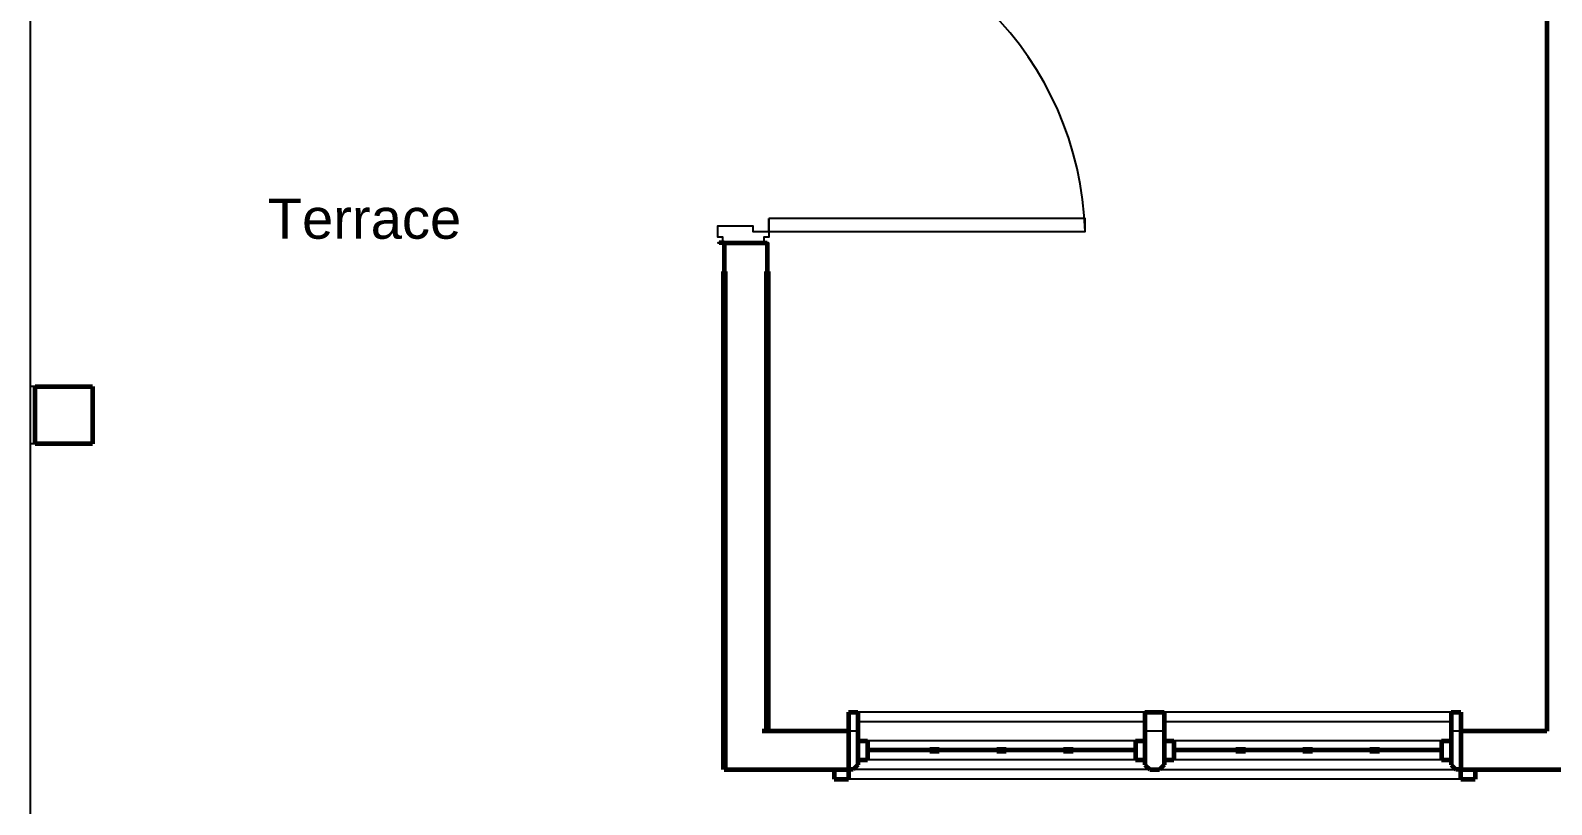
# Model space of a CAD drawing. Header units: metres. Extents: x 12.2 to 77.2, y 18.8 to 35.5.
# Drawn here: x 12.216 to 16.254, y 21.473 to 23.526 of the extents above; entities that cross this region are included whole.
import ezdxf

# ---------------------------------------------------------------- set-up
doc = ezdxf.new("R2010")
doc.units = ezdxf.units.M
doc.layers.add('A-WALL', color=250, linetype='Continuous', lineweight=60)
doc.styles.get("Standard").update_dxf_attribs({"font": 'arial.ttf'})

# ---------------------------------------------------------------- blocks, each defined once
blk = doc.blocks.new('*U15')
blk.add_lwpolyline([(33.6, 1124.4, -0.396717), (966.4, 192)], format="xyb")
for points in [[(72, 192), (33.6, 192), (33.6, 1124.4), (72, 1124.4)], [(33.6, 192), (16.8, 192), (16.8, 192), (16.8, 192), (16.8, 192), (16.8, 177), (0, 177), (0, 190.9), (0, 40.9), (0, 55.9), (16.8, 55.9), (16.8, 40.9), (33.6, 40.9), (33.6, 40.9), (50, 40.9), (50, 144), (33.6, 144)], [(1000, 177), (1000, 192), (1000, 192), (1000, 40.9), (1000, 55.9), (983.2, 55.9), (983.2, 40.9), (966.4, 40.9), (966.4, 40.9), (950, 40.9), (950, 144), (966.4, 144), (966.4, 192), (983.2, 192), (983.2, 177)]]:
    blk.add_lwpolyline(points, close=True)
blk.add_lwpolyline([(33.6, 192), (72, 192)])

msp = doc.modelspace()

# ---------------------------------------------------------------- linework, layer by layer
for p, q in [((12.2157, 22.5819), (12.2157, 25.1219)), ((12.2157, 22.4295), (12.2157, 22.5819)), ((12.2284, 22.5819), (12.2157, 22.5819)), ((12.2157, 19.8895), (12.2157, 22.4295)), ((12.2284, 22.4295), (12.2157, 22.4295)), ((15.1748, 21.7183), (14.4128, 21.7183)), ((14.4128, 21.6929), (15.1748, 21.6929)), ((15.9876, 21.7183), (15.2256, 21.7183)), ((15.2256, 21.6929), (15.9876, 21.6929)), ((14.4128, 21.6675), (14.3874, 21.6675)), ((15.2256, 21.6675), (15.1748, 21.6675)), ((16.013, 21.6675), (15.9876, 21.6675)), ((15.1494, 21.6421), (14.4382, 21.6421)), ((15.9622, 21.6421), (15.251, 21.6421)), ((15.1875, 21.5659), (14.4001, 21.5659)), ((15.1494, 21.5913), (14.4382, 21.5913)), ((15.2129, 21.5659), (16.0003, 21.5659)), ((15.9622, 21.5913), (15.251, 21.5913)), ((16.013, 21.5405), (14.3874, 21.5405))]:
    msp.add_line(p, q)
at = {"layer": 'A-WALL'}
for p, q in [((16.2416, 25.2743), (16.2416, 21.6675)), ((14.0572, 22.9629), (14.0445, 22.9629)), ((14.0572, 22.9629), (14.1588, 22.9629)), ((14.0572, 22.9629), (14.0572, 22.8867)), ((14.1588, 22.9629), (14.1715, 22.9629)), ((14.1715, 22.9629), (14.1715, 22.8867)), ((12.2284, 22.5819), (12.3808, 22.5819)), ((12.2284, 22.4295), (12.2284, 22.5819)), ((12.3808, 22.5819), (12.3808, 22.4295)), ((12.3808, 22.4295), (12.2284, 22.4295)), ((14.3874, 21.7183), (14.4128, 21.7183)), ((14.3874, 21.7183), (14.3874, 21.6675)), ((14.4128, 21.7183), (14.4128, 21.6929)), ((14.4128, 21.6929), (14.4128, 21.6675)), ((15.1748, 21.7183), (15.2256, 21.7183)), ((15.1748, 21.7183), (15.1748, 21.6929)), ((15.1748, 21.6929), (15.1748, 21.6675)), ((15.2256, 21.7183), (15.2256, 21.6929)), ((15.2256, 21.6929), (15.2256, 21.6675)), ((15.9876, 21.7183), (16.013, 21.7183)), ((15.9876, 21.7183), (15.9876, 21.6929)), ((15.9876, 21.6929), (15.9876, 21.6675)), ((16.013, 21.7183), (16.013, 21.6675)), ((14.3874, 21.6675), (14.1588, 21.6675)), ((14.3874, 21.6675), (14.3874, 21.5659)), ((14.4128, 21.6675), (14.4128, 21.6421)), ((15.1748, 21.6675), (15.1748, 21.6421)), ((15.2256, 21.6675), (15.2256, 21.6421)), ((15.9876, 21.6675), (15.9876, 21.6421)), ((16.2416, 21.6675), (16.013, 21.6675)), ((16.013, 21.6675), (16.013, 21.5659)), ((14.4128, 21.6421), (14.4128, 21.5913)), ((14.4128, 21.6421), (14.4382, 21.6421)), ((14.4382, 21.6421), (14.4382, 21.6167)), ((14.4382, 21.6167), (14.4382, 21.5913)), ((14.6033, 21.6167), (14.4382, 21.6167)), ((14.6033, 21.6167), (14.6033, 21.6199)), ((14.6033, 21.6199), (14.6287, 21.6199)), ((14.6033, 21.6135), (14.6033, 21.6167)), ((14.6287, 21.6167), (14.6033, 21.6167)), ((14.6287, 21.6135), (14.6033, 21.6135)), ((14.6287, 21.6199), (14.6287, 21.6167)), ((14.6287, 21.6167), (14.6287, 21.6135)), ((14.7811, 21.6167), (14.6287, 21.6167)), ((14.7811, 21.6167), (14.7811, 21.6199)), ((14.7811, 21.6199), (14.8065, 21.6199)), ((14.7811, 21.6135), (14.7811, 21.6167)), ((14.8065, 21.6167), (14.7811, 21.6167)), ((14.8065, 21.6135), (14.7811, 21.6135)), ((14.8065, 21.6199), (14.8065, 21.6167)), ((14.8065, 21.6167), (14.8065, 21.6135)), ((14.9589, 21.6167), (14.8065, 21.6167)), ((14.9589, 21.6167), (14.9589, 21.6199)), ((14.9589, 21.6199), (14.9843, 21.6199)), ((14.9589, 21.6135), (14.9589, 21.6167)), ((14.9843, 21.6167), (14.9589, 21.6167)), ((14.9843, 21.6135), (14.9589, 21.6135)), ((14.9843, 21.6199), (14.9843, 21.6167)), ((15.1494, 21.6167), (14.9843, 21.6167)), ((14.9843, 21.6167), (14.9843, 21.6135)), ((15.1494, 21.6421), (15.1748, 21.6421)), ((15.1494, 21.6421), (15.1494, 21.6167)), ((15.1494, 21.6167), (15.1494, 21.5913)), ((15.1748, 21.6421), (15.1748, 21.5913)), ((15.2256, 21.6421), (15.2256, 21.5913)), ((15.2256, 21.6421), (15.251, 21.6421)), ((15.251, 21.6421), (15.251, 21.6167)), ((15.251, 21.6167), (15.251, 21.5913)), ((15.4161, 21.6167), (15.251, 21.6167)), ((15.4161, 21.6167), (15.4161, 21.6199)), ((15.4161, 21.6199), (15.4415, 21.6199)), ((15.4161, 21.6135), (15.4161, 21.6167)), ((15.4415, 21.6167), (15.4161, 21.6167)), ((15.4415, 21.6135), (15.4161, 21.6135)), ((15.4415, 21.6199), (15.4415, 21.6167)), ((15.4415, 21.6167), (15.4415, 21.6135)), ((15.5939, 21.6167), (15.4415, 21.6167)), ((15.5939, 21.6167), (15.5939, 21.6199)), ((15.5939, 21.6199), (15.6193, 21.6199)), ((15.5939, 21.6135), (15.5939, 21.6167)), ((15.6193, 21.6167), (15.5939, 21.6167)), ((15.6193, 21.6135), (15.5939, 21.6135)), ((15.6193, 21.6199), (15.6193, 21.6167)), ((15.6193, 21.6167), (15.6193, 21.6135)), ((15.7717, 21.6167), (15.6193, 21.6167)), ((15.7717, 21.6167), (15.7717, 21.6199)), ((15.7717, 21.6199), (15.7971, 21.6199)), ((15.7717, 21.6135), (15.7717, 21.6167)), ((15.7971, 21.6167), (15.7717, 21.6167)), ((15.7971, 21.6135), (15.7717, 21.6135)), ((15.7971, 21.6199), (15.7971, 21.6167)), ((15.9622, 21.6167), (15.7971, 21.6167)), ((15.7971, 21.6167), (15.7971, 21.6135)), ((15.9622, 21.6421), (15.9876, 21.6421)), ((15.9622, 21.6421), (15.9622, 21.6167)), ((15.9622, 21.6167), (15.9622, 21.5913)), ((15.9876, 21.6421), (15.9876, 21.5913)), ((14.0572, 21.5659), (14.1588, 21.5659)), ((14.1588, 21.5659), (14.3493, 21.5659)), ((14.3493, 21.5659), (14.3493, 21.5405)), ((14.3493, 21.5659), (14.3874, 21.5659)), ((14.4001, 21.5659), (14.3874, 21.5659)), ((14.3874, 21.5659), (14.3874, 21.5405)), ((14.4128, 21.5786), (14.4001, 21.5659)), ((14.4128, 21.5913), (14.4382, 21.5913)), ((14.4128, 21.5913), (14.4128, 21.5786)), ((15.1494, 21.5913), (15.1748, 21.5913)), ((15.1748, 21.5913), (15.1748, 21.5786)), ((15.1748, 21.5786), (15.1875, 21.5659)), ((15.1875, 21.5659), (15.2129, 21.5659)), ((15.2256, 21.5786), (15.2129, 21.5659)), ((15.2256, 21.5913), (15.251, 21.5913)), ((15.2256, 21.5913), (15.2256, 21.5786)), ((15.9622, 21.5913), (15.9876, 21.5913)), ((15.9876, 21.5913), (15.9876, 21.5786)), ((15.9876, 21.5786), (16.0003, 21.5659)), ((16.013, 21.5659), (16.0003, 21.5659)), ((16.013, 21.5659), (16.0511, 21.5659)), ((16.013, 21.5405), (16.013, 21.5659)), ((16.0511, 21.5659), (16.5641, 21.5659)), ((16.0511, 21.5659), (16.0511, 21.5405)), ((14.3493, 21.5405), (14.3874, 21.5405)), ((16.013, 21.5405), (16.0511, 21.5405))]:
    msp.add_line(p, q, dxfattribs=at)
at = {"layer": 'A-WALL', "lineweight": 120}
for p, q in [((14.0572, 22.8867), (14.0572, 21.5659)), ((14.1715, 22.8867), (14.1715, 21.6675))]:
    msp.add_line(p, q, dxfattribs=at)

# ---------------------------------------------------------------- block references
at = {"xscale": -0.0009000000000045201, "yscale": 0.0009000000000045201, "zscale": 0.0009000000000045201, "rotation": 270}
msp.add_blockref('*U15', (14.0037, 22.9629), dxfattribs=at)

# ---------------------------------------------------------------- texts
at = {"insert": (13.1027, 23.0805), "char_height": 0.10674, "width": 1.108124, "attachment_point": 2}
msp.add_mtext('Terrace', dxfattribs=at)

doc.saveas('drawing.dxf')
